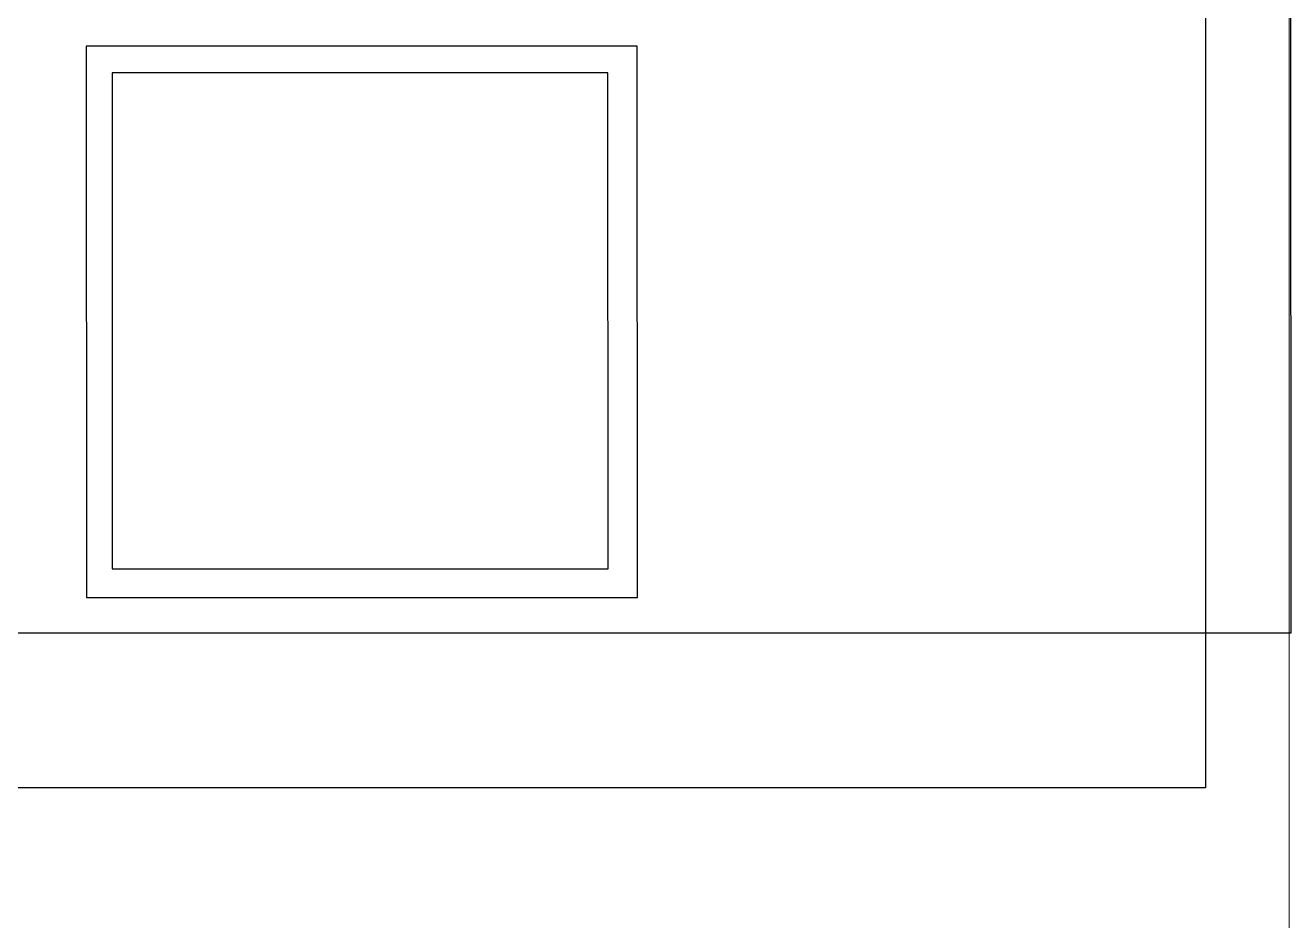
# Model space of a CAD drawing. Header units: inches. Extents: x 567429 to 582707, y 126347 to 133675.
# Drawn here: x 579725.31 to 579770.54, y 129141.45 to 129173.45 of the extents above; entities that cross this region are included whole.
import ezdxf

# ---------------------------------------------------------------- set-up
doc = ezdxf.new("R2010")
doc.units = ezdxf.units.IN
doc.header["$MEASUREMENT"] = 0
for name, color, linetype in [('BORD', 3, 'Continuous'), ('mobl', 11, 'Continuous'), ('wall kanaf', 4, 'Continuous')]:
    doc.layers.add(name, color=color, linetype=linetype)

# ---------------------------------------------------------------- blocks, each defined once
blk = doc.blocks.new('BOARD2')
at = {"layer": 'BORD', "color": 4}
for p, q in [((-163.075, 0), (163.075, 0)), ((163.075, 0), (163.075, -61.626))]:
    blk.add_line(p, q, dxfattribs=at)
at = {"layer": 'BORD'}
for p, q in [((140.933, -24.652), (140.933, -45.443)), ((161.724, -24.652), (140.933, -24.652)), ((161.724, -45.443), (161.724, -24.652)), ((141.939, -25.758), (141.939, -44.47)), ((160.651, -25.758), (141.939, -25.758)), ((160.651, -44.47), (160.651, -25.758)), ((141.939, -44.47), (160.651, -44.47)), ((140.933, -45.443), (161.724, -45.443))]:
    blk.add_line(p, q, dxfattribs=at)

msp = doc.modelspace()

# ---------------------------------------------------------------- linework, layer by layer
at = {"layer": 'mobl', "color": 15}
for p, q in [((579767.486, 129236.203), (579767.486, 129146.203)), ((579767.486, 129146.203), (579567.486, 129146.203))]:
    msp.add_line(p, q, dxfattribs=at)
at = {"layer": 'wall kanaf', "color": 15, "lineweight": 20, "ltscale": 0.1}
msp.add_line((579770.486, 129535.289), (579770.486, 129082.789), dxfattribs=at)

# ---------------------------------------------------------------- block references
at = {"layer": 'BORD', "ltscale": 5, "xscale": 0.947301618010808, "yscale": 0.947301618010808, "zscale": 0.947301618010808, "rotation": 270.0091431634974}
msp.add_blockref('BOARD2', (579770.511, 129306.213), dxfattribs=at)

doc.saveas('drawing.dxf')
